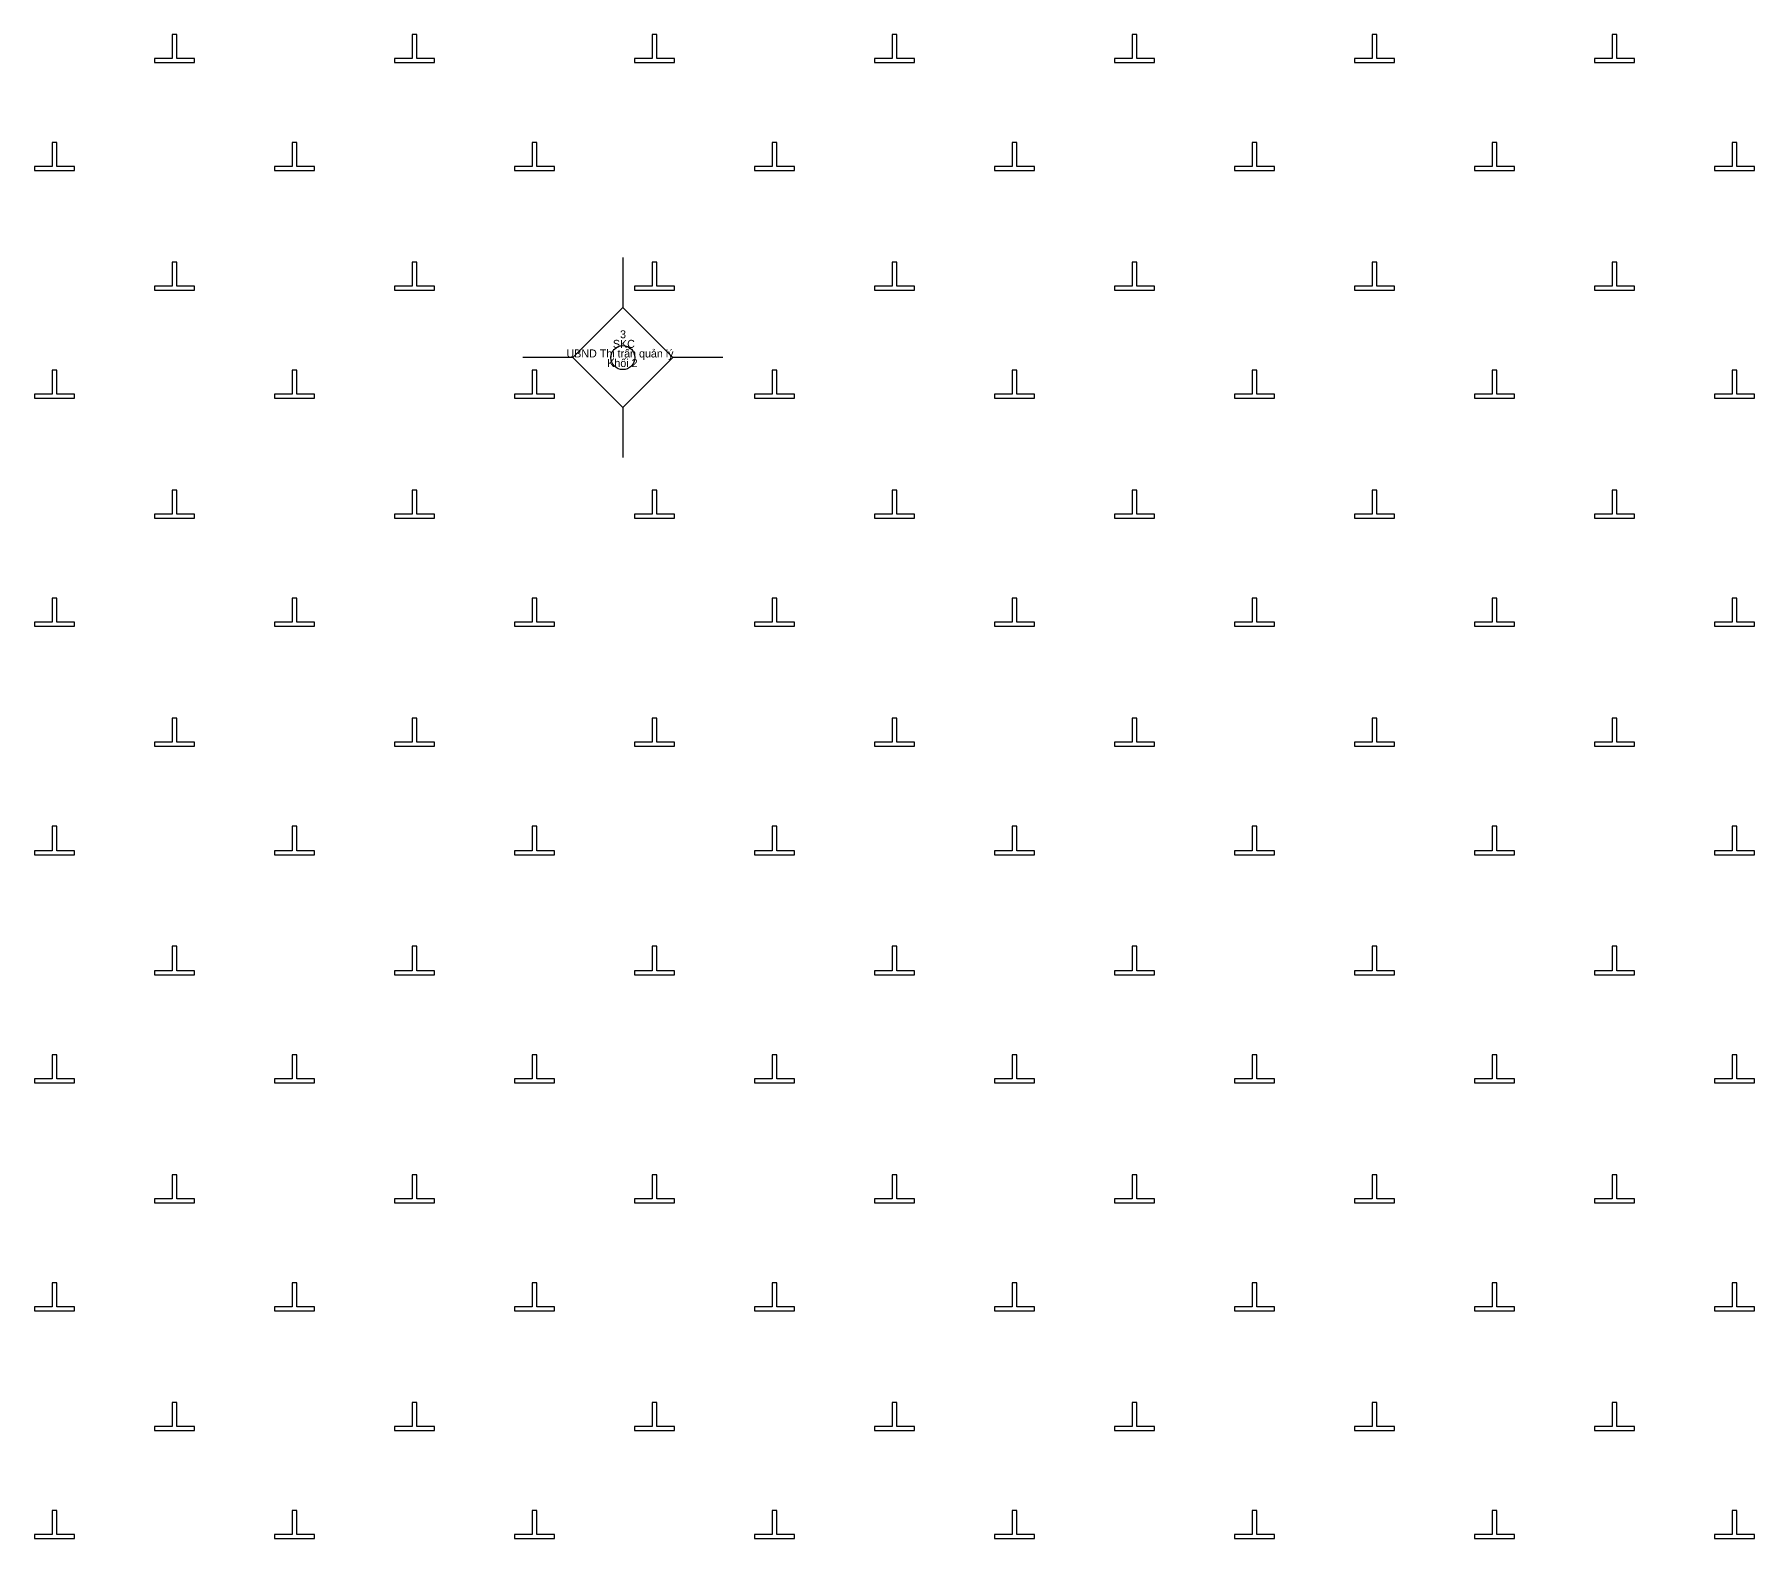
# Model space of a CAD drawing. Extents: x 550890 to 551618, y 1839259 to 1840146.
# Drawn here: x 551450.14 to 551471.64, y 1839950.24 to 1839969.05 of the extents above; entities that cross this region are included whole.
import ezdxf

# ---------------------------------------------------------------- set-up
doc = ezdxf.new("R2010")
doc.units = 0
for name, color, linetype in [('Level 11', 7, 'Continuous'), ('Level 15', 7, 'Continuous'), ('Level 19', 7, 'Continuous')]:
    doc.layers.add(name, color=color, linetype=linetype)

msp = doc.modelspace()

# ---------------------------------------------------------------- linework, layer by layer
at = {"layer": 'Level 11'}
for p, q in [((551457.495, 1839966.258), (551457.495, 1839965.633)), ((551457.495, 1839965.633), (551456.87, 1839965.008)), ((551458.12, 1839965.008), (551457.495, 1839965.633)), ((551456.87, 1839965.008), (551456.245, 1839965.008)), ((551456.87, 1839965.008), (551457.495, 1839964.383)), ((551457.495, 1839964.383), (551458.12, 1839965.008)), ((551458.745, 1839965.008), (551458.12, 1839965.008)), ((551457.495, 1839964.383), (551457.495, 1839963.758))]:
    msp.add_line(p, q, dxfattribs=at)
msp.add_circle((551457.495, 1839965.008), 0.15, dxfattribs=at)
at = {"layer": 'Level 19'}
for p, q in [((551451.92, 1839969.05), (551451.86, 1839969.05)), ((551451.86, 1839969.05), (551451.86, 1839968.75)), ((551451.92, 1839968.75), (551451.92, 1839969.05)), ((551454.92, 1839969.05), (551454.86, 1839969.05)), ((551454.86, 1839969.05), (551454.86, 1839968.75)), ((551454.92, 1839968.75), (551454.92, 1839969.05)), ((551457.92, 1839969.05), (551457.86, 1839969.05)), ((551457.86, 1839969.05), (551457.86, 1839968.75)), ((551457.92, 1839968.75), (551457.92, 1839969.05)), ((551460.92, 1839969.05), (551460.86, 1839969.05)), ((551460.86, 1839969.05), (551460.86, 1839968.75)), ((551460.92, 1839968.75), (551460.92, 1839969.05)), ((551463.92, 1839969.05), (551463.86, 1839969.05)), ((551463.86, 1839969.05), (551463.86, 1839968.75)), ((551463.92, 1839968.75), (551463.92, 1839969.05)), ((551466.92, 1839969.05), (551466.86, 1839969.05)), ((551466.86, 1839969.05), (551466.86, 1839968.75)), ((551466.92, 1839968.75), (551466.92, 1839969.05)), ((551469.92, 1839969.05), (551469.86, 1839969.05)), ((551469.86, 1839969.05), (551469.86, 1839968.75)), ((551469.92, 1839968.75), (551469.92, 1839969.05)), ((551451.86, 1839968.75), (551451.64, 1839968.75)), ((551451.64, 1839968.75), (551451.64, 1839968.7)), ((551452.14, 1839968.75), (551451.92, 1839968.75)), ((551452.14, 1839968.7), (551452.14, 1839968.75)), ((551454.86, 1839968.75), (551454.64, 1839968.75)), ((551454.64, 1839968.75), (551454.64, 1839968.7)), ((551455.14, 1839968.75), (551454.92, 1839968.75)), ((551455.14, 1839968.7), (551455.14, 1839968.75)), ((551457.86, 1839968.75), (551457.64, 1839968.75)), ((551457.64, 1839968.75), (551457.64, 1839968.7)), ((551458.14, 1839968.75), (551457.92, 1839968.75)), ((551458.14, 1839968.7), (551458.14, 1839968.75)), ((551460.86, 1839968.75), (551460.64, 1839968.75)), ((551460.64, 1839968.75), (551460.64, 1839968.7)), ((551461.14, 1839968.75), (551460.92, 1839968.75)), ((551461.14, 1839968.7), (551461.14, 1839968.75)), ((551463.86, 1839968.75), (551463.64, 1839968.75)), ((551463.64, 1839968.75), (551463.64, 1839968.7)), ((551464.14, 1839968.75), (551463.92, 1839968.75)), ((551464.14, 1839968.7), (551464.14, 1839968.75)), ((551466.86, 1839968.75), (551466.64, 1839968.75)), ((551466.64, 1839968.75), (551466.64, 1839968.7)), ((551467.14, 1839968.75), (551466.92, 1839968.75)), ((551467.14, 1839968.7), (551467.14, 1839968.75)), ((551469.86, 1839968.75), (551469.64, 1839968.75)), ((551469.64, 1839968.75), (551469.64, 1839968.7)), ((551470.14, 1839968.75), (551469.92, 1839968.75)), ((551470.14, 1839968.7), (551470.14, 1839968.75)), ((551451.64, 1839968.7), (551452.14, 1839968.7)), ((551454.64, 1839968.7), (551455.14, 1839968.7)), ((551457.64, 1839968.7), (551458.14, 1839968.7)), ((551460.64, 1839968.7), (551461.14, 1839968.7)), ((551463.64, 1839968.7), (551464.14, 1839968.7)), ((551466.64, 1839968.7), (551467.14, 1839968.7)), ((551469.64, 1839968.7), (551470.14, 1839968.7)), ((551450.42, 1839967.7), (551450.36, 1839967.7)), ((551450.36, 1839967.7), (551450.36, 1839967.4)), ((551450.42, 1839967.4), (551450.42, 1839967.7)), ((551453.42, 1839967.7), (551453.36, 1839967.7)), ((551453.36, 1839967.7), (551453.36, 1839967.4)), ((551453.42, 1839967.4), (551453.42, 1839967.7)), ((551456.42, 1839967.7), (551456.36, 1839967.7)), ((551456.36, 1839967.7), (551456.36, 1839967.4)), ((551456.42, 1839967.4), (551456.42, 1839967.7)), ((551459.42, 1839967.7), (551459.36, 1839967.7)), ((551459.36, 1839967.7), (551459.36, 1839967.4)), ((551459.42, 1839967.4), (551459.42, 1839967.7)), ((551462.42, 1839967.7), (551462.36, 1839967.7)), ((551462.36, 1839967.7), (551462.36, 1839967.4)), ((551462.42, 1839967.4), (551462.42, 1839967.7)), ((551465.42, 1839967.7), (551465.36, 1839967.7)), ((551465.36, 1839967.7), (551465.36, 1839967.4)), ((551465.42, 1839967.4), (551465.42, 1839967.7)), ((551468.42, 1839967.7), (551468.36, 1839967.7)), ((551468.36, 1839967.7), (551468.36, 1839967.4)), ((551468.42, 1839967.4), (551468.42, 1839967.7)), ((551471.42, 1839967.7), (551471.36, 1839967.7)), ((551471.36, 1839967.7), (551471.36, 1839967.4)), ((551471.42, 1839967.4), (551471.42, 1839967.7)), ((551450.36, 1839967.4), (551450.14, 1839967.4)), ((551450.14, 1839967.4), (551450.14, 1839967.35)), ((551450.14, 1839967.35), (551450.64, 1839967.35)), ((551450.64, 1839967.4), (551450.42, 1839967.4)), ((551450.64, 1839967.35), (551450.64, 1839967.4)), ((551453.36, 1839967.4), (551453.14, 1839967.4)), ((551453.14, 1839967.4), (551453.14, 1839967.35)), ((551453.14, 1839967.35), (551453.64, 1839967.35)), ((551453.64, 1839967.4), (551453.42, 1839967.4)), ((551453.64, 1839967.35), (551453.64, 1839967.4)), ((551456.36, 1839967.4), (551456.14, 1839967.4)), ((551456.14, 1839967.4), (551456.14, 1839967.35)), ((551456.14, 1839967.35), (551456.64, 1839967.35)), ((551456.64, 1839967.4), (551456.42, 1839967.4)), ((551456.64, 1839967.35), (551456.64, 1839967.4)), ((551459.36, 1839967.4), (551459.14, 1839967.4)), ((551459.14, 1839967.4), (551459.14, 1839967.35)), ((551459.14, 1839967.35), (551459.64, 1839967.35)), ((551459.64, 1839967.4), (551459.42, 1839967.4)), ((551459.64, 1839967.35), (551459.64, 1839967.4)), ((551462.36, 1839967.4), (551462.14, 1839967.4)), ((551462.14, 1839967.4), (551462.14, 1839967.35)), ((551462.14, 1839967.35), (551462.64, 1839967.35)), ((551462.64, 1839967.4), (551462.42, 1839967.4)), ((551462.64, 1839967.35), (551462.64, 1839967.4)), ((551465.36, 1839967.4), (551465.14, 1839967.4)), ((551465.14, 1839967.4), (551465.14, 1839967.35)), ((551465.14, 1839967.35), (551465.64, 1839967.35)), ((551465.64, 1839967.4), (551465.42, 1839967.4)), ((551465.64, 1839967.35), (551465.64, 1839967.4)), ((551468.36, 1839967.4), (551468.14, 1839967.4)), ((551468.14, 1839967.4), (551468.14, 1839967.35)), ((551468.14, 1839967.35), (551468.64, 1839967.35)), ((551468.64, 1839967.4), (551468.42, 1839967.4)), ((551468.64, 1839967.35), (551468.64, 1839967.4)), ((551471.36, 1839967.4), (551471.14, 1839967.4)), ((551471.14, 1839967.4), (551471.14, 1839967.35)), ((551471.14, 1839967.35), (551471.64, 1839967.35)), ((551471.64, 1839967.4), (551471.42, 1839967.4)), ((551471.64, 1839967.35), (551471.64, 1839967.4)), ((551451.92, 1839966.2), (551451.86, 1839966.2)), ((551451.86, 1839966.2), (551451.86, 1839965.9)), ((551451.92, 1839965.9), (551451.92, 1839966.2)), ((551454.92, 1839966.2), (551454.86, 1839966.2)), ((551454.86, 1839966.2), (551454.86, 1839965.9)), ((551454.92, 1839965.9), (551454.92, 1839966.2)), ((551457.92, 1839966.2), (551457.86, 1839966.2)), ((551457.86, 1839966.2), (551457.86, 1839965.9)), ((551457.92, 1839965.9), (551457.92, 1839966.2)), ((551460.92, 1839966.2), (551460.86, 1839966.2)), ((551460.86, 1839966.2), (551460.86, 1839965.9)), ((551460.92, 1839965.9), (551460.92, 1839966.2)), ((551463.92, 1839966.2), (551463.86, 1839966.2)), ((551463.86, 1839966.2), (551463.86, 1839965.9)), ((551463.92, 1839965.9), (551463.92, 1839966.2)), ((551466.92, 1839966.2), (551466.86, 1839966.2)), ((551466.86, 1839966.2), (551466.86, 1839965.9)), ((551466.92, 1839965.9), (551466.92, 1839966.2)), ((551469.92, 1839966.2), (551469.86, 1839966.2)), ((551469.86, 1839966.2), (551469.86, 1839965.9)), ((551469.92, 1839965.9), (551469.92, 1839966.2)), ((551451.86, 1839965.9), (551451.64, 1839965.9)), ((551451.64, 1839965.9), (551451.64, 1839965.85)), ((551451.64, 1839965.85), (551452.14, 1839965.85)), ((551452.14, 1839965.9), (551451.92, 1839965.9)), ((551452.14, 1839965.85), (551452.14, 1839965.9)), ((551454.86, 1839965.9), (551454.64, 1839965.9)), ((551454.64, 1839965.9), (551454.64, 1839965.85)), ((551454.64, 1839965.85), (551455.14, 1839965.85)), ((551455.14, 1839965.9), (551454.92, 1839965.9)), ((551455.14, 1839965.85), (551455.14, 1839965.9)), ((551457.86, 1839965.9), (551457.64, 1839965.9)), ((551457.64, 1839965.9), (551457.64, 1839965.85)), ((551457.64, 1839965.85), (551458.14, 1839965.85)), ((551458.14, 1839965.9), (551457.92, 1839965.9)), ((551458.14, 1839965.85), (551458.14, 1839965.9)), ((551460.86, 1839965.9), (551460.64, 1839965.9)), ((551460.64, 1839965.9), (551460.64, 1839965.85)), ((551460.64, 1839965.85), (551461.14, 1839965.85)), ((551461.14, 1839965.9), (551460.92, 1839965.9)), ((551461.14, 1839965.85), (551461.14, 1839965.9)), ((551463.86, 1839965.9), (551463.64, 1839965.9)), ((551463.64, 1839965.9), (551463.64, 1839965.85)), ((551463.64, 1839965.85), (551464.14, 1839965.85)), ((551464.14, 1839965.9), (551463.92, 1839965.9)), ((551464.14, 1839965.85), (551464.14, 1839965.9)), ((551466.86, 1839965.9), (551466.64, 1839965.9)), ((551466.64, 1839965.9), (551466.64, 1839965.85)), ((551466.64, 1839965.85), (551467.14, 1839965.85)), ((551467.14, 1839965.9), (551466.92, 1839965.9)), ((551467.14, 1839965.85), (551467.14, 1839965.9)), ((551469.86, 1839965.9), (551469.64, 1839965.9)), ((551469.64, 1839965.9), (551469.64, 1839965.85)), ((551469.64, 1839965.85), (551470.14, 1839965.85)), ((551470.14, 1839965.9), (551469.92, 1839965.9)), ((551470.14, 1839965.85), (551470.14, 1839965.9)), ((551450.42, 1839964.85), (551450.36, 1839964.85)), ((551450.36, 1839964.85), (551450.36, 1839964.55)), ((551450.42, 1839964.55), (551450.42, 1839964.85)), ((551453.42, 1839964.85), (551453.36, 1839964.85)), ((551453.36, 1839964.85), (551453.36, 1839964.55)), ((551453.42, 1839964.55), (551453.42, 1839964.85)), ((551456.42, 1839964.85), (551456.36, 1839964.85)), ((551456.36, 1839964.85), (551456.36, 1839964.55)), ((551456.42, 1839964.55), (551456.42, 1839964.85)), ((551459.42, 1839964.85), (551459.36, 1839964.85)), ((551459.36, 1839964.85), (551459.36, 1839964.55)), ((551459.42, 1839964.55), (551459.42, 1839964.85)), ((551462.42, 1839964.85), (551462.36, 1839964.85)), ((551462.36, 1839964.85), (551462.36, 1839964.55)), ((551462.42, 1839964.55), (551462.42, 1839964.85)), ((551465.42, 1839964.85), (551465.36, 1839964.85)), ((551465.36, 1839964.85), (551465.36, 1839964.55)), ((551465.42, 1839964.55), (551465.42, 1839964.85)), ((551468.42, 1839964.85), (551468.36, 1839964.85)), ((551468.36, 1839964.85), (551468.36, 1839964.55)), ((551468.42, 1839964.55), (551468.42, 1839964.85)), ((551471.42, 1839964.85), (551471.36, 1839964.85)), ((551471.36, 1839964.85), (551471.36, 1839964.55)), ((551471.42, 1839964.55), (551471.42, 1839964.85)), ((551450.36, 1839964.55), (551450.14, 1839964.55)), ((551450.14, 1839964.55), (551450.14, 1839964.5)), ((551450.14, 1839964.5), (551450.64, 1839964.5)), ((551450.64, 1839964.55), (551450.42, 1839964.55)), ((551450.64, 1839964.5), (551450.64, 1839964.55)), ((551453.36, 1839964.55), (551453.14, 1839964.55)), ((551453.14, 1839964.55), (551453.14, 1839964.5)), ((551453.14, 1839964.5), (551453.64, 1839964.5)), ((551453.64, 1839964.55), (551453.42, 1839964.55)), ((551453.64, 1839964.5), (551453.64, 1839964.55)), ((551456.36, 1839964.55), (551456.14, 1839964.55)), ((551456.14, 1839964.55), (551456.14, 1839964.5)), ((551456.14, 1839964.5), (551456.64, 1839964.5)), ((551456.64, 1839964.55), (551456.42, 1839964.55)), ((551456.64, 1839964.5), (551456.64, 1839964.55)), ((551459.36, 1839964.55), (551459.14, 1839964.55)), ((551459.14, 1839964.55), (551459.14, 1839964.5)), ((551459.14, 1839964.5), (551459.64, 1839964.5)), ((551459.64, 1839964.55), (551459.42, 1839964.55)), ((551459.64, 1839964.5), (551459.64, 1839964.55)), ((551462.36, 1839964.55), (551462.14, 1839964.55)), ((551462.14, 1839964.55), (551462.14, 1839964.5)), ((551462.14, 1839964.5), (551462.64, 1839964.5)), ((551462.64, 1839964.55), (551462.42, 1839964.55)), ((551462.64, 1839964.5), (551462.64, 1839964.55)), ((551465.36, 1839964.55), (551465.14, 1839964.55)), ((551465.14, 1839964.55), (551465.14, 1839964.5)), ((551465.14, 1839964.5), (551465.64, 1839964.5)), ((551465.64, 1839964.55), (551465.42, 1839964.55)), ((551465.64, 1839964.5), (551465.64, 1839964.55)), ((551468.36, 1839964.55), (551468.14, 1839964.55)), ((551468.14, 1839964.55), (551468.14, 1839964.5)), ((551468.14, 1839964.5), (551468.64, 1839964.5)), ((551468.64, 1839964.55), (551468.42, 1839964.55)), ((551468.64, 1839964.5), (551468.64, 1839964.55)), ((551471.36, 1839964.55), (551471.14, 1839964.55)), ((551471.14, 1839964.55), (551471.14, 1839964.5)), ((551471.14, 1839964.5), (551471.64, 1839964.5)), ((551471.64, 1839964.55), (551471.42, 1839964.55)), ((551471.64, 1839964.5), (551471.64, 1839964.55)), ((551451.92, 1839963.35), (551451.86, 1839963.35)), ((551451.86, 1839963.35), (551451.86, 1839963.05)), ((551451.92, 1839963.05), (551451.92, 1839963.35)), ((551454.92, 1839963.35), (551454.86, 1839963.35)), ((551454.86, 1839963.35), (551454.86, 1839963.05)), ((551454.92, 1839963.05), (551454.92, 1839963.35)), ((551457.92, 1839963.35), (551457.86, 1839963.35)), ((551457.86, 1839963.35), (551457.86, 1839963.05)), ((551457.92, 1839963.05), (551457.92, 1839963.35)), ((551460.92, 1839963.35), (551460.86, 1839963.35)), ((551460.86, 1839963.35), (551460.86, 1839963.05)), ((551460.92, 1839963.05), (551460.92, 1839963.35)), ((551463.92, 1839963.35), (551463.86, 1839963.35)), ((551463.86, 1839963.35), (551463.86, 1839963.05)), ((551463.92, 1839963.05), (551463.92, 1839963.35)), ((551466.92, 1839963.35), (551466.86, 1839963.35)), ((551466.86, 1839963.35), (551466.86, 1839963.05)), ((551466.92, 1839963.05), (551466.92, 1839963.35)), ((551469.92, 1839963.35), (551469.86, 1839963.35)), ((551469.86, 1839963.35), (551469.86, 1839963.05)), ((551469.92, 1839963.05), (551469.92, 1839963.35)), ((551451.86, 1839963.05), (551451.64, 1839963.05)), ((551451.64, 1839963.05), (551451.64, 1839963)), ((551451.64, 1839963), (551452.14, 1839963)), ((551452.14, 1839963.05), (551451.92, 1839963.05)), ((551452.14, 1839963), (551452.14, 1839963.05)), ((551454.86, 1839963.05), (551454.64, 1839963.05)), ((551454.64, 1839963.05), (551454.64, 1839963)), ((551454.64, 1839963), (551455.14, 1839963)), ((551455.14, 1839963.05), (551454.92, 1839963.05)), ((551455.14, 1839963), (551455.14, 1839963.05)), ((551457.86, 1839963.05), (551457.64, 1839963.05)), ((551457.64, 1839963.05), (551457.64, 1839963)), ((551457.64, 1839963), (551458.14, 1839963)), ((551458.14, 1839963.05), (551457.92, 1839963.05)), ((551458.14, 1839963), (551458.14, 1839963.05)), ((551460.86, 1839963.05), (551460.64, 1839963.05)), ((551460.64, 1839963.05), (551460.64, 1839963)), ((551460.64, 1839963), (551461.14, 1839963)), ((551461.14, 1839963.05), (551460.92, 1839963.05)), ((551461.14, 1839963), (551461.14, 1839963.05)), ((551463.86, 1839963.05), (551463.64, 1839963.05)), ((551463.64, 1839963.05), (551463.64, 1839963)), ((551463.64, 1839963), (551464.14, 1839963)), ((551464.14, 1839963.05), (551463.92, 1839963.05)), ((551464.14, 1839963), (551464.14, 1839963.05)), ((551466.86, 1839963.05), (551466.64, 1839963.05)), ((551466.64, 1839963.05), (551466.64, 1839963)), ((551466.64, 1839963), (551467.14, 1839963)), ((551467.14, 1839963.05), (551466.92, 1839963.05)), ((551467.14, 1839963), (551467.14, 1839963.05)), ((551469.86, 1839963.05), (551469.64, 1839963.05)), ((551469.64, 1839963.05), (551469.64, 1839963)), ((551469.64, 1839963), (551470.14, 1839963)), ((551470.14, 1839963.05), (551469.92, 1839963.05)), ((551470.14, 1839963), (551470.14, 1839963.05)), ((551450.42, 1839962), (551450.36, 1839962)), ((551450.36, 1839962), (551450.36, 1839961.7)), ((551450.42, 1839961.7), (551450.42, 1839962)), ((551453.42, 1839962), (551453.36, 1839962)), ((551453.36, 1839962), (551453.36, 1839961.7)), ((551453.42, 1839961.7), (551453.42, 1839962)), ((551456.42, 1839962), (551456.36, 1839962)), ((551456.36, 1839962), (551456.36, 1839961.7)), ((551456.42, 1839961.7), (551456.42, 1839962)), ((551459.42, 1839962), (551459.36, 1839962)), ((551459.36, 1839962), (551459.36, 1839961.7)), ((551459.42, 1839961.7), (551459.42, 1839962)), ((551462.42, 1839962), (551462.36, 1839962)), ((551462.36, 1839962), (551462.36, 1839961.7)), ((551462.42, 1839961.7), (551462.42, 1839962)), ((551465.42, 1839962), (551465.36, 1839962)), ((551465.36, 1839962), (551465.36, 1839961.7)), ((551465.42, 1839961.7), (551465.42, 1839962)), ((551468.42, 1839962), (551468.36, 1839962)), ((551468.36, 1839962), (551468.36, 1839961.7)), ((551468.42, 1839961.7), (551468.42, 1839962)), ((551471.42, 1839962), (551471.36, 1839962)), ((551471.36, 1839962), (551471.36, 1839961.7)), ((551471.42, 1839961.7), (551471.42, 1839962)), ((551450.36, 1839961.7), (551450.14, 1839961.7)), ((551450.14, 1839961.7), (551450.14, 1839961.65)), ((551450.14, 1839961.65), (551450.64, 1839961.65)), ((551450.64, 1839961.7), (551450.42, 1839961.7)), ((551450.64, 1839961.65), (551450.64, 1839961.7)), ((551453.36, 1839961.7), (551453.14, 1839961.7)), ((551453.14, 1839961.7), (551453.14, 1839961.65)), ((551453.14, 1839961.65), (551453.64, 1839961.65)), ((551453.64, 1839961.7), (551453.42, 1839961.7)), ((551453.64, 1839961.65), (551453.64, 1839961.7)), ((551456.36, 1839961.7), (551456.14, 1839961.7)), ((551456.14, 1839961.7), (551456.14, 1839961.65)), ((551456.14, 1839961.65), (551456.64, 1839961.65)), ((551456.64, 1839961.7), (551456.42, 1839961.7)), ((551456.64, 1839961.65), (551456.64, 1839961.7)), ((551459.36, 1839961.7), (551459.14, 1839961.7)), ((551459.14, 1839961.7), (551459.14, 1839961.65)), ((551459.14, 1839961.65), (551459.64, 1839961.65)), ((551459.64, 1839961.7), (551459.42, 1839961.7)), ((551459.64, 1839961.65), (551459.64, 1839961.7)), ((551462.36, 1839961.7), (551462.14, 1839961.7)), ((551462.14, 1839961.7), (551462.14, 1839961.65)), ((551462.14, 1839961.65), (551462.64, 1839961.65)), ((551462.64, 1839961.7), (551462.42, 1839961.7)), ((551462.64, 1839961.65), (551462.64, 1839961.7)), ((551465.36, 1839961.7), (551465.14, 1839961.7)), ((551465.14, 1839961.7), (551465.14, 1839961.65)), ((551465.14, 1839961.65), (551465.64, 1839961.65)), ((551465.64, 1839961.7), (551465.42, 1839961.7)), ((551465.64, 1839961.65), (551465.64, 1839961.7)), ((551468.36, 1839961.7), (551468.14, 1839961.7)), ((551468.14, 1839961.7), (551468.14, 1839961.65)), ((551468.14, 1839961.65), (551468.64, 1839961.65)), ((551468.64, 1839961.7), (551468.42, 1839961.7)), ((551468.64, 1839961.65), (551468.64, 1839961.7)), ((551471.36, 1839961.7), (551471.14, 1839961.7)), ((551471.14, 1839961.7), (551471.14, 1839961.65)), ((551471.14, 1839961.65), (551471.64, 1839961.65)), ((551471.64, 1839961.7), (551471.42, 1839961.7)), ((551471.64, 1839961.65), (551471.64, 1839961.7)), ((551451.92, 1839960.5), (551451.86, 1839960.5)), ((551451.86, 1839960.5), (551451.86, 1839960.2)), ((551451.92, 1839960.2), (551451.92, 1839960.5)), ((551454.92, 1839960.5), (551454.86, 1839960.5)), ((551454.86, 1839960.5), (551454.86, 1839960.2)), ((551454.92, 1839960.2), (551454.92, 1839960.5)), ((551457.92, 1839960.5), (551457.86, 1839960.5)), ((551457.86, 1839960.5), (551457.86, 1839960.2)), ((551457.92, 1839960.2), (551457.92, 1839960.5)), ((551460.92, 1839960.5), (551460.86, 1839960.5)), ((551460.86, 1839960.5), (551460.86, 1839960.2)), ((551460.92, 1839960.2), (551460.92, 1839960.5)), ((551463.92, 1839960.5), (551463.86, 1839960.5)), ((551463.86, 1839960.5), (551463.86, 1839960.2)), ((551463.92, 1839960.2), (551463.92, 1839960.5)), ((551466.92, 1839960.5), (551466.86, 1839960.5)), ((551466.86, 1839960.5), (551466.86, 1839960.2)), ((551466.92, 1839960.2), (551466.92, 1839960.5)), ((551469.92, 1839960.5), (551469.86, 1839960.5)), ((551469.86, 1839960.5), (551469.86, 1839960.2)), ((551469.92, 1839960.2), (551469.92, 1839960.5)), ((551451.86, 1839960.2), (551451.64, 1839960.2)), ((551451.64, 1839960.2), (551451.64, 1839960.15)), ((551451.64, 1839960.15), (551452.14, 1839960.15)), ((551452.14, 1839960.2), (551451.92, 1839960.2)), ((551452.14, 1839960.15), (551452.14, 1839960.2)), ((551454.86, 1839960.2), (551454.64, 1839960.2)), ((551454.64, 1839960.2), (551454.64, 1839960.15)), ((551454.64, 1839960.15), (551455.14, 1839960.15)), ((551455.14, 1839960.2), (551454.92, 1839960.2)), ((551455.14, 1839960.15), (551455.14, 1839960.2)), ((551457.86, 1839960.2), (551457.64, 1839960.2)), ((551457.64, 1839960.2), (551457.64, 1839960.15)), ((551457.64, 1839960.15), (551458.14, 1839960.15)), ((551458.14, 1839960.2), (551457.92, 1839960.2)), ((551458.14, 1839960.15), (551458.14, 1839960.2)), ((551460.86, 1839960.2), (551460.64, 1839960.2)), ((551460.64, 1839960.2), (551460.64, 1839960.15)), ((551460.64, 1839960.15), (551461.14, 1839960.15)), ((551461.14, 1839960.2), (551460.92, 1839960.2)), ((551461.14, 1839960.15), (551461.14, 1839960.2)), ((551463.86, 1839960.2), (551463.64, 1839960.2)), ((551463.64, 1839960.2), (551463.64, 1839960.15)), ((551463.64, 1839960.15), (551464.14, 1839960.15)), ((551464.14, 1839960.2), (551463.92, 1839960.2)), ((551464.14, 1839960.15), (551464.14, 1839960.2)), ((551466.86, 1839960.2), (551466.64, 1839960.2)), ((551466.64, 1839960.2), (551466.64, 1839960.15)), ((551466.64, 1839960.15), (551467.14, 1839960.15)), ((551467.14, 1839960.2), (551466.92, 1839960.2)), ((551467.14, 1839960.15), (551467.14, 1839960.2)), ((551469.86, 1839960.2), (551469.64, 1839960.2)), ((551469.64, 1839960.2), (551469.64, 1839960.15)), ((551469.64, 1839960.15), (551470.14, 1839960.15)), ((551470.14, 1839960.2), (551469.92, 1839960.2)), ((551470.14, 1839960.15), (551470.14, 1839960.2)), ((551450.42, 1839959.15), (551450.36, 1839959.15)), ((551450.36, 1839959.15), (551450.36, 1839958.84)), ((551450.42, 1839958.84), (551450.42, 1839959.15)), ((551453.42, 1839959.15), (551453.36, 1839959.15)), ((551453.36, 1839959.15), (551453.36, 1839958.84)), ((551453.42, 1839958.84), (551453.42, 1839959.15)), ((551456.42, 1839959.15), (551456.36, 1839959.15)), ((551456.36, 1839959.15), (551456.36, 1839958.84)), ((551456.42, 1839958.84), (551456.42, 1839959.15)), ((551459.42, 1839959.15), (551459.36, 1839959.15)), ((551459.36, 1839959.15), (551459.36, 1839958.84)), ((551459.42, 1839958.84), (551459.42, 1839959.15)), ((551462.42, 1839959.15), (551462.36, 1839959.15)), ((551462.36, 1839959.15), (551462.36, 1839958.84)), ((551462.42, 1839958.84), (551462.42, 1839959.15)), ((551465.42, 1839959.15), (551465.36, 1839959.15)), ((551465.36, 1839959.15), (551465.36, 1839958.84)), ((551465.42, 1839958.84), (551465.42, 1839959.15)), ((551468.42, 1839959.15), (551468.36, 1839959.15)), ((551468.36, 1839959.15), (551468.36, 1839958.84)), ((551468.42, 1839958.84), (551468.42, 1839959.15)), ((551471.42, 1839959.15), (551471.36, 1839959.15)), ((551471.36, 1839959.15), (551471.36, 1839958.84)), ((551471.42, 1839958.84), (551471.42, 1839959.15)), ((551450.36, 1839958.84), (551450.14, 1839958.84)), ((551450.14, 1839958.84), (551450.14, 1839958.79)), ((551450.64, 1839958.84), (551450.42, 1839958.84)), ((551450.64, 1839958.79), (551450.64, 1839958.84)), ((551453.36, 1839958.84), (551453.14, 1839958.84)), ((551453.14, 1839958.84), (551453.14, 1839958.79)), ((551453.64, 1839958.84), (551453.42, 1839958.84)), ((551453.64, 1839958.79), (551453.64, 1839958.84)), ((551456.36, 1839958.84), (551456.14, 1839958.84)), ((551456.14, 1839958.84), (551456.14, 1839958.79)), ((551456.64, 1839958.84), (551456.42, 1839958.84)), ((551456.64, 1839958.79), (551456.64, 1839958.84)), ((551459.36, 1839958.84), (551459.14, 1839958.84)), ((551459.14, 1839958.84), (551459.14, 1839958.79)), ((551459.64, 1839958.84), (551459.42, 1839958.84)), ((551459.64, 1839958.79), (551459.64, 1839958.84)), ((551462.36, 1839958.84), (551462.14, 1839958.84)), ((551462.14, 1839958.84), (551462.14, 1839958.79)), ((551462.64, 1839958.84), (551462.42, 1839958.84)), ((551462.64, 1839958.79), (551462.64, 1839958.84)), ((551465.36, 1839958.84), (551465.14, 1839958.84)), ((551465.14, 1839958.84), (551465.14, 1839958.79)), ((551465.64, 1839958.84), (551465.42, 1839958.84)), ((551465.64, 1839958.79), (551465.64, 1839958.84)), ((551468.36, 1839958.84), (551468.14, 1839958.84)), ((551468.14, 1839958.84), (551468.14, 1839958.79)), ((551468.64, 1839958.84), (551468.42, 1839958.84)), ((551468.64, 1839958.79), (551468.64, 1839958.84)), ((551471.36, 1839958.84), (551471.14, 1839958.84)), ((551471.14, 1839958.84), (551471.14, 1839958.79)), ((551471.64, 1839958.84), (551471.42, 1839958.84)), ((551471.64, 1839958.79), (551471.64, 1839958.84)), ((551450.14, 1839958.79), (551450.64, 1839958.79)), ((551453.14, 1839958.79), (551453.64, 1839958.79)), ((551456.14, 1839958.79), (551456.64, 1839958.79)), ((551459.14, 1839958.79), (551459.64, 1839958.79)), ((551462.14, 1839958.79), (551462.64, 1839958.79)), ((551465.14, 1839958.79), (551465.64, 1839958.79)), ((551468.14, 1839958.79), (551468.64, 1839958.79)), ((551471.14, 1839958.79), (551471.64, 1839958.79)), ((551451.92, 1839957.65), (551451.86, 1839957.65)), ((551451.86, 1839957.65), (551451.86, 1839957.34)), ((551451.92, 1839957.34), (551451.92, 1839957.65)), ((551454.92, 1839957.65), (551454.86, 1839957.65)), ((551454.86, 1839957.65), (551454.86, 1839957.34)), ((551454.92, 1839957.34), (551454.92, 1839957.65)), ((551457.92, 1839957.65), (551457.86, 1839957.65)), ((551457.86, 1839957.65), (551457.86, 1839957.34)), ((551457.92, 1839957.34), (551457.92, 1839957.65)), ((551460.92, 1839957.65), (551460.86, 1839957.65)), ((551460.86, 1839957.65), (551460.86, 1839957.34)), ((551460.92, 1839957.34), (551460.92, 1839957.65)), ((551463.92, 1839957.65), (551463.86, 1839957.65)), ((551463.86, 1839957.65), (551463.86, 1839957.34)), ((551463.92, 1839957.34), (551463.92, 1839957.65)), ((551466.92, 1839957.65), (551466.86, 1839957.65)), ((551466.86, 1839957.65), (551466.86, 1839957.34)), ((551466.92, 1839957.34), (551466.92, 1839957.65)), ((551469.92, 1839957.65), (551469.86, 1839957.65)), ((551469.86, 1839957.65), (551469.86, 1839957.34)), ((551469.92, 1839957.34), (551469.92, 1839957.65)), ((551451.86, 1839957.34), (551451.64, 1839957.34)), ((551451.64, 1839957.34), (551451.64, 1839957.29)), ((551452.14, 1839957.34), (551451.92, 1839957.34)), ((551452.14, 1839957.29), (551452.14, 1839957.34)), ((551454.86, 1839957.34), (551454.64, 1839957.34)), ((551454.64, 1839957.34), (551454.64, 1839957.29)), ((551455.14, 1839957.34), (551454.92, 1839957.34)), ((551455.14, 1839957.29), (551455.14, 1839957.34)), ((551457.86, 1839957.34), (551457.64, 1839957.34)), ((551457.64, 1839957.34), (551457.64, 1839957.29)), ((551458.14, 1839957.34), (551457.92, 1839957.34)), ((551458.14, 1839957.29), (551458.14, 1839957.34)), ((551460.86, 1839957.34), (551460.64, 1839957.34)), ((551460.64, 1839957.34), (551460.64, 1839957.29)), ((551461.14, 1839957.34), (551460.92, 1839957.34)), ((551461.14, 1839957.29), (551461.14, 1839957.34)), ((551463.86, 1839957.34), (551463.64, 1839957.34)), ((551463.64, 1839957.34), (551463.64, 1839957.29)), ((551464.14, 1839957.34), (551463.92, 1839957.34)), ((551464.14, 1839957.29), (551464.14, 1839957.34)), ((551466.86, 1839957.34), (551466.64, 1839957.34)), ((551466.64, 1839957.34), (551466.64, 1839957.29)), ((551467.14, 1839957.34), (551466.92, 1839957.34)), ((551467.14, 1839957.29), (551467.14, 1839957.34)), ((551469.86, 1839957.34), (551469.64, 1839957.34)), ((551469.64, 1839957.34), (551469.64, 1839957.29)), ((551470.14, 1839957.34), (551469.92, 1839957.34)), ((551470.14, 1839957.29), (551470.14, 1839957.34)), ((551451.64, 1839957.29), (551452.14, 1839957.29)), ((551454.64, 1839957.29), (551455.14, 1839957.29)), ((551457.64, 1839957.29), (551458.14, 1839957.29)), ((551460.64, 1839957.29), (551461.14, 1839957.29)), ((551463.64, 1839957.29), (551464.14, 1839957.29)), ((551466.64, 1839957.29), (551467.14, 1839957.29)), ((551469.64, 1839957.29), (551470.14, 1839957.29)), ((551450.42, 1839956.29), (551450.36, 1839956.29)), ((551450.36, 1839956.29), (551450.36, 1839955.99)), ((551450.42, 1839955.99), (551450.42, 1839956.29)), ((551453.42, 1839956.29), (551453.36, 1839956.29)), ((551453.36, 1839956.29), (551453.36, 1839955.99)), ((551453.42, 1839955.99), (551453.42, 1839956.29)), ((551456.42, 1839956.29), (551456.36, 1839956.29)), ((551456.36, 1839956.29), (551456.36, 1839955.99)), ((551456.42, 1839955.99), (551456.42, 1839956.29)), ((551459.42, 1839956.29), (551459.36, 1839956.29)), ((551459.36, 1839956.29), (551459.36, 1839955.99)), ((551459.42, 1839955.99), (551459.42, 1839956.29)), ((551462.42, 1839956.29), (551462.36, 1839956.29)), ((551462.36, 1839956.29), (551462.36, 1839955.99)), ((551462.42, 1839955.99), (551462.42, 1839956.29)), ((551465.42, 1839956.29), (551465.36, 1839956.29)), ((551465.36, 1839956.29), (551465.36, 1839955.99)), ((551465.42, 1839955.99), (551465.42, 1839956.29)), ((551468.42, 1839956.29), (551468.36, 1839956.29)), ((551468.36, 1839956.29), (551468.36, 1839955.99)), ((551468.42, 1839955.99), (551468.42, 1839956.29)), ((551471.42, 1839956.29), (551471.36, 1839956.29)), ((551471.36, 1839956.29), (551471.36, 1839955.99)), ((551471.42, 1839955.99), (551471.42, 1839956.29)), ((551450.36, 1839955.99), (551450.14, 1839955.99)), ((551450.14, 1839955.99), (551450.14, 1839955.94)), ((551450.14, 1839955.94), (551450.64, 1839955.94)), ((551450.64, 1839955.99), (551450.42, 1839955.99)), ((551450.64, 1839955.94), (551450.64, 1839955.99)), ((551453.36, 1839955.99), (551453.14, 1839955.99)), ((551453.14, 1839955.99), (551453.14, 1839955.94)), ((551453.14, 1839955.94), (551453.64, 1839955.94)), ((551453.64, 1839955.99), (551453.42, 1839955.99)), ((551453.64, 1839955.94), (551453.64, 1839955.99)), ((551456.36, 1839955.99), (551456.14, 1839955.99)), ((551456.14, 1839955.99), (551456.14, 1839955.94)), ((551456.14, 1839955.94), (551456.64, 1839955.94)), ((551456.64, 1839955.99), (551456.42, 1839955.99)), ((551456.64, 1839955.94), (551456.64, 1839955.99)), ((551459.36, 1839955.99), (551459.14, 1839955.99)), ((551459.14, 1839955.99), (551459.14, 1839955.94)), ((551459.14, 1839955.94), (551459.64, 1839955.94)), ((551459.64, 1839955.99), (551459.42, 1839955.99)), ((551459.64, 1839955.94), (551459.64, 1839955.99)), ((551462.36, 1839955.99), (551462.14, 1839955.99)), ((551462.14, 1839955.99), (551462.14, 1839955.94)), ((551462.14, 1839955.94), (551462.64, 1839955.94)), ((551462.64, 1839955.99), (551462.42, 1839955.99)), ((551462.64, 1839955.94), (551462.64, 1839955.99)), ((551465.36, 1839955.99), (551465.14, 1839955.99)), ((551465.14, 1839955.99), (551465.14, 1839955.94)), ((551465.14, 1839955.94), (551465.64, 1839955.94)), ((551465.64, 1839955.99), (551465.42, 1839955.99)), ((551465.64, 1839955.94), (551465.64, 1839955.99)), ((551468.36, 1839955.99), (551468.14, 1839955.99)), ((551468.14, 1839955.99), (551468.14, 1839955.94)), ((551468.14, 1839955.94), (551468.64, 1839955.94)), ((551468.64, 1839955.99), (551468.42, 1839955.99)), ((551468.64, 1839955.94), (551468.64, 1839955.99)), ((551471.36, 1839955.99), (551471.14, 1839955.99)), ((551471.14, 1839955.99), (551471.14, 1839955.94)), ((551471.14, 1839955.94), (551471.64, 1839955.94)), ((551471.64, 1839955.99), (551471.42, 1839955.99)), ((551471.64, 1839955.94), (551471.64, 1839955.99)), ((551451.92, 1839954.79), (551451.86, 1839954.79)), ((551451.86, 1839954.79), (551451.86, 1839954.49)), ((551451.92, 1839954.49), (551451.92, 1839954.79)), ((551454.92, 1839954.79), (551454.86, 1839954.79)), ((551454.86, 1839954.79), (551454.86, 1839954.49)), ((551454.92, 1839954.49), (551454.92, 1839954.79)), ((551457.92, 1839954.79), (551457.86, 1839954.79)), ((551457.86, 1839954.79), (551457.86, 1839954.49)), ((551457.92, 1839954.49), (551457.92, 1839954.79)), ((551460.92, 1839954.79), (551460.86, 1839954.79)), ((551460.86, 1839954.79), (551460.86, 1839954.49)), ((551460.92, 1839954.49), (551460.92, 1839954.79)), ((551463.92, 1839954.79), (551463.86, 1839954.79)), ((551463.86, 1839954.79), (551463.86, 1839954.49)), ((551463.92, 1839954.49), (551463.92, 1839954.79)), ((551466.92, 1839954.79), (551466.86, 1839954.79)), ((551466.86, 1839954.79), (551466.86, 1839954.49)), ((551466.92, 1839954.49), (551466.92, 1839954.79)), ((551469.92, 1839954.79), (551469.86, 1839954.79)), ((551469.86, 1839954.79), (551469.86, 1839954.49)), ((551469.92, 1839954.49), (551469.92, 1839954.79)), ((551451.86, 1839954.49), (551451.64, 1839954.49)), ((551451.64, 1839954.49), (551451.64, 1839954.44)), ((551451.64, 1839954.44), (551452.14, 1839954.44)), ((551452.14, 1839954.49), (551451.92, 1839954.49)), ((551452.14, 1839954.44), (551452.14, 1839954.49)), ((551454.86, 1839954.49), (551454.64, 1839954.49)), ((551454.64, 1839954.49), (551454.64, 1839954.44)), ((551454.64, 1839954.44), (551455.14, 1839954.44)), ((551455.14, 1839954.49), (551454.92, 1839954.49)), ((551455.14, 1839954.44), (551455.14, 1839954.49)), ((551457.86, 1839954.49), (551457.64, 1839954.49)), ((551457.64, 1839954.49), (551457.64, 1839954.44)), ((551457.64, 1839954.44), (551458.14, 1839954.44)), ((551458.14, 1839954.49), (551457.92, 1839954.49)), ((551458.14, 1839954.44), (551458.14, 1839954.49)), ((551460.86, 1839954.49), (551460.64, 1839954.49)), ((551460.64, 1839954.49), (551460.64, 1839954.44)), ((551460.64, 1839954.44), (551461.14, 1839954.44)), ((551461.14, 1839954.49), (551460.92, 1839954.49)), ((551461.14, 1839954.44), (551461.14, 1839954.49)), ((551463.86, 1839954.49), (551463.64, 1839954.49)), ((551463.64, 1839954.49), (551463.64, 1839954.44)), ((551463.64, 1839954.44), (551464.14, 1839954.44)), ((551464.14, 1839954.49), (551463.92, 1839954.49)), ((551464.14, 1839954.44), (551464.14, 1839954.49)), ((551466.86, 1839954.49), (551466.64, 1839954.49)), ((551466.64, 1839954.49), (551466.64, 1839954.44)), ((551466.64, 1839954.44), (551467.14, 1839954.44)), ((551467.14, 1839954.49), (551466.92, 1839954.49)), ((551467.14, 1839954.44), (551467.14, 1839954.49)), ((551469.86, 1839954.49), (551469.64, 1839954.49)), ((551469.64, 1839954.49), (551469.64, 1839954.44)), ((551469.64, 1839954.44), (551470.14, 1839954.44)), ((551470.14, 1839954.49), (551469.92, 1839954.49)), ((551470.14, 1839954.44), (551470.14, 1839954.49)), ((551450.42, 1839953.44), (551450.36, 1839953.44)), ((551450.36, 1839953.44), (551450.36, 1839953.14)), ((551450.42, 1839953.14), (551450.42, 1839953.44)), ((551453.42, 1839953.44), (551453.36, 1839953.44)), ((551453.36, 1839953.44), (551453.36, 1839953.14)), ((551453.42, 1839953.14), (551453.42, 1839953.44)), ((551456.42, 1839953.44), (551456.36, 1839953.44)), ((551456.36, 1839953.44), (551456.36, 1839953.14)), ((551456.42, 1839953.14), (551456.42, 1839953.44)), ((551459.42, 1839953.44), (551459.36, 1839953.44)), ((551459.36, 1839953.44), (551459.36, 1839953.14)), ((551459.42, 1839953.14), (551459.42, 1839953.44)), ((551462.42, 1839953.44), (551462.36, 1839953.44)), ((551462.36, 1839953.44), (551462.36, 1839953.14)), ((551462.42, 1839953.14), (551462.42, 1839953.44)), ((551465.42, 1839953.44), (551465.36, 1839953.44)), ((551465.36, 1839953.44), (551465.36, 1839953.14)), ((551465.42, 1839953.14), (551465.42, 1839953.44)), ((551468.42, 1839953.44), (551468.36, 1839953.44)), ((551468.36, 1839953.44), (551468.36, 1839953.14)), ((551468.42, 1839953.14), (551468.42, 1839953.44)), ((551471.42, 1839953.44), (551471.36, 1839953.44)), ((551471.36, 1839953.44), (551471.36, 1839953.14)), ((551471.42, 1839953.14), (551471.42, 1839953.44)), ((551450.36, 1839953.14), (551450.14, 1839953.14)), ((551450.14, 1839953.14), (551450.14, 1839953.09)), ((551450.14, 1839953.09), (551450.64, 1839953.09)), ((551450.64, 1839953.14), (551450.42, 1839953.14)), ((551450.64, 1839953.09), (551450.64, 1839953.14)), ((551453.36, 1839953.14), (551453.14, 1839953.14)), ((551453.14, 1839953.14), (551453.14, 1839953.09)), ((551453.14, 1839953.09), (551453.64, 1839953.09)), ((551453.64, 1839953.14), (551453.42, 1839953.14)), ((551453.64, 1839953.09), (551453.64, 1839953.14)), ((551456.36, 1839953.14), (551456.14, 1839953.14)), ((551456.14, 1839953.14), (551456.14, 1839953.09)), ((551456.14, 1839953.09), (551456.64, 1839953.09)), ((551456.64, 1839953.14), (551456.42, 1839953.14)), ((551456.64, 1839953.09), (551456.64, 1839953.14)), ((551459.36, 1839953.14), (551459.14, 1839953.14)), ((551459.14, 1839953.14), (551459.14, 1839953.09)), ((551459.14, 1839953.09), (551459.64, 1839953.09)), ((551459.64, 1839953.14), (551459.42, 1839953.14)), ((551459.64, 1839953.09), (551459.64, 1839953.14)), ((551462.36, 1839953.14), (551462.14, 1839953.14)), ((551462.14, 1839953.14), (551462.14, 1839953.09)), ((551462.14, 1839953.09), (551462.64, 1839953.09)), ((551462.64, 1839953.14), (551462.42, 1839953.14)), ((551462.64, 1839953.09), (551462.64, 1839953.14)), ((551465.36, 1839953.14), (551465.14, 1839953.14)), ((551465.14, 1839953.14), (551465.14, 1839953.09)), ((551465.14, 1839953.09), (551465.64, 1839953.09)), ((551465.64, 1839953.14), (551465.42, 1839953.14)), ((551465.64, 1839953.09), (551465.64, 1839953.14)), ((551468.36, 1839953.14), (551468.14, 1839953.14)), ((551468.14, 1839953.14), (551468.14, 1839953.09)), ((551468.14, 1839953.09), (551468.64, 1839953.09)), ((551468.64, 1839953.14), (551468.42, 1839953.14)), ((551468.64, 1839953.09), (551468.64, 1839953.14)), ((551471.36, 1839953.14), (551471.14, 1839953.14)), ((551471.14, 1839953.14), (551471.14, 1839953.09)), ((551471.14, 1839953.09), (551471.64, 1839953.09)), ((551471.64, 1839953.14), (551471.42, 1839953.14)), ((551471.64, 1839953.09), (551471.64, 1839953.14)), ((551451.92, 1839951.94), (551451.86, 1839951.94)), ((551451.86, 1839951.94), (551451.86, 1839951.64)), ((551451.92, 1839951.64), (551451.92, 1839951.94)), ((551454.92, 1839951.94), (551454.86, 1839951.94)), ((551454.86, 1839951.94), (551454.86, 1839951.64)), ((551454.92, 1839951.64), (551454.92, 1839951.94)), ((551457.92, 1839951.94), (551457.86, 1839951.94)), ((551457.86, 1839951.94), (551457.86, 1839951.64)), ((551457.92, 1839951.64), (551457.92, 1839951.94)), ((551460.92, 1839951.94), (551460.86, 1839951.94)), ((551460.86, 1839951.94), (551460.86, 1839951.64)), ((551460.92, 1839951.64), (551460.92, 1839951.94)), ((551463.92, 1839951.94), (551463.86, 1839951.94)), ((551463.86, 1839951.94), (551463.86, 1839951.64)), ((551463.92, 1839951.64), (551463.92, 1839951.94)), ((551466.92, 1839951.94), (551466.86, 1839951.94)), ((551466.86, 1839951.94), (551466.86, 1839951.64)), ((551466.92, 1839951.64), (551466.92, 1839951.94)), ((551469.92, 1839951.94), (551469.86, 1839951.94)), ((551469.86, 1839951.94), (551469.86, 1839951.64)), ((551469.92, 1839951.64), (551469.92, 1839951.94)), ((551451.86, 1839951.64), (551451.64, 1839951.64)), ((551451.64, 1839951.64), (551451.64, 1839951.59)), ((551451.64, 1839951.59), (551452.14, 1839951.59)), ((551452.14, 1839951.64), (551451.92, 1839951.64)), ((551452.14, 1839951.59), (551452.14, 1839951.64)), ((551454.86, 1839951.64), (551454.64, 1839951.64)), ((551454.64, 1839951.64), (551454.64, 1839951.59)), ((551454.64, 1839951.59), (551455.14, 1839951.59)), ((551455.14, 1839951.64), (551454.92, 1839951.64)), ((551455.14, 1839951.59), (551455.14, 1839951.64)), ((551457.86, 1839951.64), (551457.64, 1839951.64)), ((551457.64, 1839951.64), (551457.64, 1839951.59)), ((551457.64, 1839951.59), (551458.14, 1839951.59)), ((551458.14, 1839951.64), (551457.92, 1839951.64)), ((551458.14, 1839951.59), (551458.14, 1839951.64)), ((551460.86, 1839951.64), (551460.64, 1839951.64)), ((551460.64, 1839951.64), (551460.64, 1839951.59)), ((551460.64, 1839951.59), (551461.14, 1839951.59)), ((551461.14, 1839951.64), (551460.92, 1839951.64)), ((551461.14, 1839951.59), (551461.14, 1839951.64)), ((551463.86, 1839951.64), (551463.64, 1839951.64)), ((551463.64, 1839951.64), (551463.64, 1839951.59)), ((551463.64, 1839951.59), (551464.14, 1839951.59)), ((551464.14, 1839951.64), (551463.92, 1839951.64)), ((551464.14, 1839951.59), (551464.14, 1839951.64)), ((551466.86, 1839951.64), (551466.64, 1839951.64)), ((551466.64, 1839951.64), (551466.64, 1839951.59)), ((551466.64, 1839951.59), (551467.14, 1839951.59)), ((551467.14, 1839951.64), (551466.92, 1839951.64)), ((551467.14, 1839951.59), (551467.14, 1839951.64)), ((551469.86, 1839951.64), (551469.64, 1839951.64)), ((551469.64, 1839951.64), (551469.64, 1839951.59)), ((551469.64, 1839951.59), (551470.14, 1839951.59)), ((551470.14, 1839951.64), (551469.92, 1839951.64)), ((551470.14, 1839951.59), (551470.14, 1839951.64)), ((551450.42, 1839950.59), (551450.36, 1839950.59)), ((551450.36, 1839950.59), (551450.36, 1839950.29)), ((551450.42, 1839950.29), (551450.42, 1839950.59)), ((551453.42, 1839950.59), (551453.36, 1839950.59)), ((551453.36, 1839950.59), (551453.36, 1839950.29)), ((551453.42, 1839950.29), (551453.42, 1839950.59)), ((551456.42, 1839950.59), (551456.36, 1839950.59)), ((551456.36, 1839950.59), (551456.36, 1839950.29)), ((551456.42, 1839950.29), (551456.42, 1839950.59)), ((551459.42, 1839950.59), (551459.36, 1839950.59)), ((551459.36, 1839950.59), (551459.36, 1839950.29)), ((551459.42, 1839950.29), (551459.42, 1839950.59)), ((551462.42, 1839950.59), (551462.36, 1839950.59)), ((551462.36, 1839950.59), (551462.36, 1839950.29)), ((551462.42, 1839950.29), (551462.42, 1839950.59)), ((551465.42, 1839950.59), (551465.36, 1839950.59)), ((551465.36, 1839950.59), (551465.36, 1839950.29)), ((551465.42, 1839950.29), (551465.42, 1839950.59)), ((551468.42, 1839950.59), (551468.36, 1839950.59)), ((551468.36, 1839950.59), (551468.36, 1839950.29)), ((551468.42, 1839950.29), (551468.42, 1839950.59)), ((551471.42, 1839950.59), (551471.36, 1839950.59)), ((551471.36, 1839950.59), (551471.36, 1839950.29)), ((551471.42, 1839950.29), (551471.42, 1839950.59)), ((551450.36, 1839950.29), (551450.14, 1839950.29)), ((551450.14, 1839950.29), (551450.14, 1839950.24)), ((551450.14, 1839950.24), (551450.64, 1839950.24)), ((551450.64, 1839950.29), (551450.42, 1839950.29)), ((551450.64, 1839950.24), (551450.64, 1839950.29)), ((551453.36, 1839950.29), (551453.14, 1839950.29)), ((551453.14, 1839950.29), (551453.14, 1839950.24)), ((551453.14, 1839950.24), (551453.64, 1839950.24)), ((551453.64, 1839950.29), (551453.42, 1839950.29)), ((551453.64, 1839950.24), (551453.64, 1839950.29)), ((551456.36, 1839950.29), (551456.14, 1839950.29)), ((551456.14, 1839950.29), (551456.14, 1839950.24)), ((551456.14, 1839950.24), (551456.64, 1839950.24)), ((551456.64, 1839950.29), (551456.42, 1839950.29)), ((551456.64, 1839950.24), (551456.64, 1839950.29)), ((551459.36, 1839950.29), (551459.14, 1839950.29)), ((551459.14, 1839950.29), (551459.14, 1839950.24)), ((551459.14, 1839950.24), (551459.64, 1839950.24)), ((551459.64, 1839950.29), (551459.42, 1839950.29)), ((551459.64, 1839950.24), (551459.64, 1839950.29)), ((551462.36, 1839950.29), (551462.14, 1839950.29)), ((551462.14, 1839950.29), (551462.14, 1839950.24)), ((551462.14, 1839950.24), (551462.64, 1839950.24)), ((551462.64, 1839950.29), (551462.42, 1839950.29)), ((551462.64, 1839950.24), (551462.64, 1839950.29)), ((551465.36, 1839950.29), (551465.14, 1839950.29)), ((551465.14, 1839950.29), (551465.14, 1839950.24)), ((551465.14, 1839950.24), (551465.64, 1839950.24)), ((551465.64, 1839950.29), (551465.42, 1839950.29)), ((551465.64, 1839950.24), (551465.64, 1839950.29)), ((551468.36, 1839950.29), (551468.14, 1839950.29)), ((551468.14, 1839950.29), (551468.14, 1839950.24)), ((551468.14, 1839950.24), (551468.64, 1839950.24)), ((551468.64, 1839950.29), (551468.42, 1839950.29)), ((551468.64, 1839950.24), (551468.64, 1839950.29)), ((551471.36, 1839950.29), (551471.14, 1839950.29)), ((551471.14, 1839950.29), (551471.14, 1839950.24)), ((551471.14, 1839950.24), (551471.64, 1839950.24)), ((551471.64, 1839950.29), (551471.42, 1839950.29)), ((551471.64, 1839950.24), (551471.64, 1839950.29))]:
    msp.add_line(p, q, dxfattribs=at)

# ---------------------------------------------------------------- texts
at = {"layer": 'Level 15'}
for s, height, p in [('3', 0.1, (551457.46, 1839965.25)), ('UBND Thị trấn quản lý', 0.10002, (551456.79, 1839965.01)), ('SKC', 0.1, (551457.37, 1839965.13)), ('Khối 2', 0.1, (551457.3, 1839964.89))]:
    msp.add_text(s, height=height, dxfattribs=at).set_placement(p)

doc.saveas('drawing.dxf')
